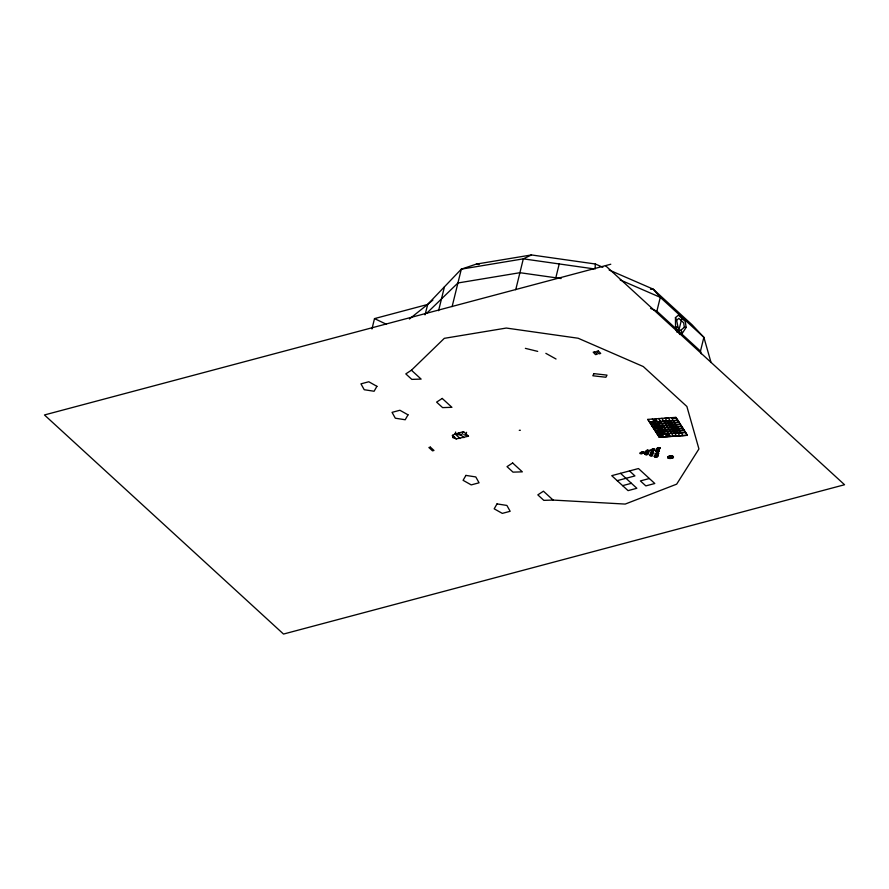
<?xml version="1.0" encoding="UTF-8"?>
<svg xmlns="http://www.w3.org/2000/svg" width="889" height="889" viewBox="0 0 889 889"><rect width="100%" height="100%" fill="white"/><g stroke="black" fill="none" stroke-linecap="round" stroke-linejoin="round"><path stroke-width="1.33" d="M656.138 424.386C656.471 422.653 660.394 424.82 657.86 425.242M658.749 428.498L660.86 428.12M658.627 424.809L658.149 424.064M665.739 430.598L664.65 431.209M665.917 434.454L667.706 433.91M672.351 418.33L672.995 417.763M639.947 453.012C650.459 450.334 635.779 456.657 641.447 451.968M646.225 453.101L644.725 454.146L646.225 453.101L648.203 453.457L647.114 454.724M647.825 452.123C648.125 452.857 650.381 449.678 646.07 450.734C645.114 452.845 646.081 451.656 646.959 450.156M651.004 454.612C656.326 452.501 649.27 456.057 649.481 455.068C653.315 452.534 653.159 456.702 651.893 455.857M651.715 452.023C654.982 450.49 646.992 453.99 652.204 451.601C656.46 452.557 650.459 454.257 650.215 452.679M652.437 449.045C647.492 451.656 656.393 447.178 654.237 450.223M655.793 455.368L654.282 456.413L656.738 455.357L657.904 455.913L656.293 457.057L657.593 456.546L657.004 456.868M654.993 453.812C665.405 451.234 650.759 457.268 656.504 452.779M656.282 451.723C655.126 450.556 659.427 449.178 659.238 451.156C658.004 453.123 653.671 450.79 657.215 450.178M657.927 447.589L656.56 448.823L658.405 447.545L660.06 448.345L658.427 449.278L659.949 448.556M595.108 269.034L595.297 263.989L531.466 254.943L476.371 264.089L461.324 269.145L427.565 304.483L409.407 319.007M667.75 457.468C668.195 455.368 673.984 455.124 673.217 457.591C668.561 459.969 664.261 456.668 673.451 457.257M646.936 450.879L647.503 450.112M651.404 454.579L651.57 453.846M652.115 451.99L652.282 451.245M371.958 328.986L374.502 318.606L427.565 304.483L432.876 300.093M425.02 314.862L427.687 304.583M438.577 310.717L444.444 286.814M452.123 306.583L461.324 269.145L523.31 258.855L531.466 254.943M466.125 434.01L466.547 432.332M515.731 289.736L523.31 258.855L593.785 268.845M555.814 277.79L559.214 263.944M701.232 353.8L700.476 351.144L656.882 311.183L660.283 297.348L653.215 289.158L609.143 270.012M647.814 419.386L659.338 437.31L687.408 435.299L675.896 417.363L647.814 419.386L659.338 437.31M678.674 331.164L682.074 317.329M675.896 417.363L687.364 435.477M700.476 351.144L703.877 337.309L691.975 324.674L653.215 289.158L650.526 289.258M460.102 438.533L455.168 434.01L463.547 431.643L468.503 436.188L456.268 438.91L452.834 437.544L452.423 435.377L455.168 434.01L455.657 432.021M641.547 453.69L642.325 453.579M644.725 454.146L646.836 454.69M647.048 452.223L647.548 452.09M651.826 453.368L652.604 453.257M652.537 450.767C655.226 450.723 649.581 450.434 651.67 450.579M651.115 455.957L651.626 455.824M657.638 449.289L656.415 448.623M655.893 457.09L654.426 456.613L656.404 456.957M656.604 454.501L658.304 453.957L657.716 454.279M671.162 455.89L670.095 458.491M648.037 450.134L647.325 450.856M652.104 453.868L651.793 454.601M641.836 452.312L642.391 451.956M646.625 453.446L647.181 453.09M652.826 449.389L653.382 449.034M658.316 447.934L658.871 447.567M657.604 450.523L658.16 450.167M656.893 453.123L657.449 452.757M656.182 455.713L656.738 455.357M653.315 450.656L654.571 449.801M660.06 448.345L659.138 449.078M660.727 425.887C660.116 427.553 664.416 427.565 662.883 426.098M663.338 429.998L663.494 430.743M668.317 435.043L668.161 434.299M647.803 452.812L647.003 453.468M652.582 453.946L652.137 454.657M463.547 431.643L461.291 435.299L455.168 434.01M679.507 334.497L682.374 333.153L686.164 327.408L685.263 321.418L678.429 315.151L675.451 317.595L675.54 326.885L676.796 332.053L681.007 330.075L684.352 327.319L686.164 327.408M642.225 452.334L642.814 452.023M647.714 450.867L649.203 450.545L648.703 451.512M653.215 449.412L653.804 449.101M652.504 452.001L653.093 451.701M658.705 447.945L659.294 447.645M657.993 450.545L658.582 450.234M657.282 453.134L657.871 452.834M656.571 455.735L657.16 455.435M648.914 450.356L648.07 450.934M649.437 450.256L648.359 451.034M671.873 455.957L669.373 458.435M642.58 452.39L643.169 452.157M647.648 453.634L648.492 453.146L647.359 453.523M653.559 449.467L654.148 449.234M652.848 452.068L653.448 451.823M659.049 448.012L659.649 447.767M658.338 450.601L658.938 450.367M657.638 453.201L658.227 452.957M656.927 455.79L657.516 455.557M643.214 452.979L644.125 451.956M660.194 447.623L659.349 448.112M426.953 312.984L457.924 282.98L519.909 272.701L561.137 278.535M411.429 370.213L421.119 379.092L411.796 379.381L405.806 373.891L411.429 370.213L444.322 338.331L506.319 328.052L578.117 338.231L643.28 366.546L686.886 406.495L698.932 448.945L676.662 484.161L625.189 504.074L553.125 500.074L543.812 500.363L537.823 494.873L543.435 491.195L553.125 500.074M657.716 451.868L659.016 451.356L658.427 451.679M642.869 452.501L643.869 452.234M648.659 453.368L647.992 454.112M654.86 449.312L654.193 450.045M658.216 455.635L657.56 456.379M679.229 333.386L676.629 320.251L678.863 318.406L683.674 322.829L684.352 327.319M656.038 420.964L656.038 420.097M658.227 421.664L658.06 422.342M658.693 425.031L656.071 424.586M660.894 425.753L660.483 426.231L661.405 426.942M663.494 429.865L663.727 430.909M663.661 433.31L663.827 432.632M672.506 456.101L668.75 458.291M673.006 456.324L668.25 458.068M666.172 418.297L667.85 418.319M658.46 421.575L657.816 422.131L658.738 422.853M656.182 427.609L656.415 426.653L654.56 426.12M660.76 425.675L661.405 425.62M658.871 427.931L659.816 427.787M660.76 429.309L660.994 428.354M663.372 429.787L664.016 429.731M663.427 433.41L664.072 433.054L663.427 432.276M661.46 435.821L662.005 435.032L660.16 434.277M668.284 435.254L666.028 434.865M673.34 456.602L667.906 457.791M610.787 264.233L44.45 414.963L283.513 634.057L844.55 484.738L605.487 265.644M452.834 437.544L454.346 437.144M617.177 480.649L634.946 475.926L629.501 470.937M622.622 485.638L631.412 483.305M649.37 478.526L640.391 480.916L645.825 485.894L654.804 483.505L638.48 468.547L611.732 475.659L628.056 490.628L636.846 488.283L620.522 473.326M673.495 456.924L667.795 457.124M666.539 418.274L667.139 418.241M672.895 417.674L675.073 418.375M655.515 421.097L656.449 420.708L655.526 419.775M655.904 421.142C653.204 421.719 653.259 418.352 655.904 419.864M660.083 423.053L658.093 422.564M660.471 429.365L661.405 428.754L660.16 427.931M663.627 429.687L664.327 429.743M663.516 433.499L662.494 433.388M666.683 433.821L665.994 434.643M661.172 435.866L661.694 434.854M657.827 451.768L655.704 451.223M677.74 420.241L649.659 422.253L677.696 420.419M679.04 422.275L650.97 424.286L678.996 422.453M680.352 424.297L652.27 426.32L680.307 424.486M681.652 426.331L653.571 428.342L681.607 426.509M682.952 428.365L654.882 430.376L682.908 428.542M659.382 437.132L687.408 435.299M519.265 430.32L520.365 430.265M673.217 457.591L668.028 456.79M673.217 417.619L674.762 418.197M659.382 423.008L660.527 422.797L660.216 422.008M661.349 425.52L663.016 426.064M655.26 426.175L654.293 426.231L654.26 426.987M663.205 433.543L661.249 432.576L663.205 432.054M660.538 434.377L659.294 434.777L659.927 435.554M667.317 435.31L668.561 434.91L667.928 434.132M661.238 435.954L660.149 435.777M651.081 453.29L651.859 453.268M645.592 454.746L646.359 454.724M675.54 326.885L677.64 326.996M672.806 457.902L668.439 456.49M476.371 264.089L479.104 264.533M655.204 419.675L653.882 419.886L654.271 420.797M659.038 421.442L659.76 421.619M655.226 421.186L654.493 421.008M661.705 425.531L662.427 425.709M657.571 425.331L656.515 424.998M661.716 427.042L663.05 426.287M664.316 429.643L665.805 430.387M659.449 429.265L660.171 429.454M662.827 432.032L661.505 432.232L662.172 433.287M650.726 455.946L649.648 455.479M525.366 348.355L537.712 351.388M657.927 423.853L656.26 423.82L656.382 424.764M655.582 426.231L656.727 427.442L654.871 427.565M664.661 429.798L665.805 431.009L663.95 431.132M655.249 427.598L654.293 427.209M659.827 429.298L658.682 428.698M664.327 431.154L663.627 430.965M660.86 434.443L661.56 434.621M463.736 434.643L468.503 436.188M672.251 458.157L669.006 456.224M595.297 263.989L602.853 267.278M620.178 279.924L660.283 297.348L703.877 337.309L711.033 362.512M650.615 308.461L656.882 311.183M374.502 318.606L386.371 324.263M663.15 432.132L663.794 432.41M660.205 435.699L659.282 434.988M545.857 353.344L556.036 359.012M646.014 452.045L645.436 451.545M659.982 421.831L660.627 422.408M659.227 429.054L658.582 428.487M651.504 450.59L650.926 450.09M654.86 456.913L654.282 456.413M671.573 458.357L669.673 456.035M458.735 432.954L463.858 437.644M452.423 435.377L456.268 438.91M671.395 417.663L682.919 435.588M668.228 417.874L679.741 435.799M665.05 418.074L676.562 435.999M661.883 418.286L673.395 436.21M658.705 418.497L670.217 436.421M655.537 418.697L667.05 436.632M652.359 418.908L663.872 436.832M675.451 317.595L676.629 320.251M681.007 330.075L682.374 333.153M670.839 458.468L670.406 455.924M669.117 457.335C671.84 459.857 672.873 454.912 669.117 457.335M656.226 432.221L684.263 430.387L656.226 432.221M657.527 434.254L685.563 432.421L657.527 434.254M593.952 373.636L592.819 375.758L605.887 377.247L607.02 375.125L593.952 373.636M376.925 386.337L374.091 391.249L364.223 389.715L360.956 383.848L368.802 381.759L376.925 386.337M408.018 414.83L405.195 419.752L395.316 418.208L392.049 412.352L399.906 410.262L408.018 414.83M465.925 475.404L463.091 480.316L471.214 484.894L479.06 482.805L475.793 476.937L465.925 475.404M497.018 503.896L494.184 508.819L502.307 513.386L510.153 511.297L506.886 505.441L497.018 503.896M442.222 398.439L436.61 402.117L442.589 407.607L451.912 407.318L442.222 398.439M512.642 462.969L507.019 466.647L513.009 472.137L522.332 471.848L512.642 462.969M430.354 447.134L428.887 447.523L432.521 450.856L433.988 450.467L430.354 447.134M598.275 350.988L596.575 351.411L599.019 353.855L600.72 353.433L598.275 350.988M594.908 351.766L593.185 352.166L595.541 354.633L597.264 354.233L594.908 351.766"/></g></svg>
